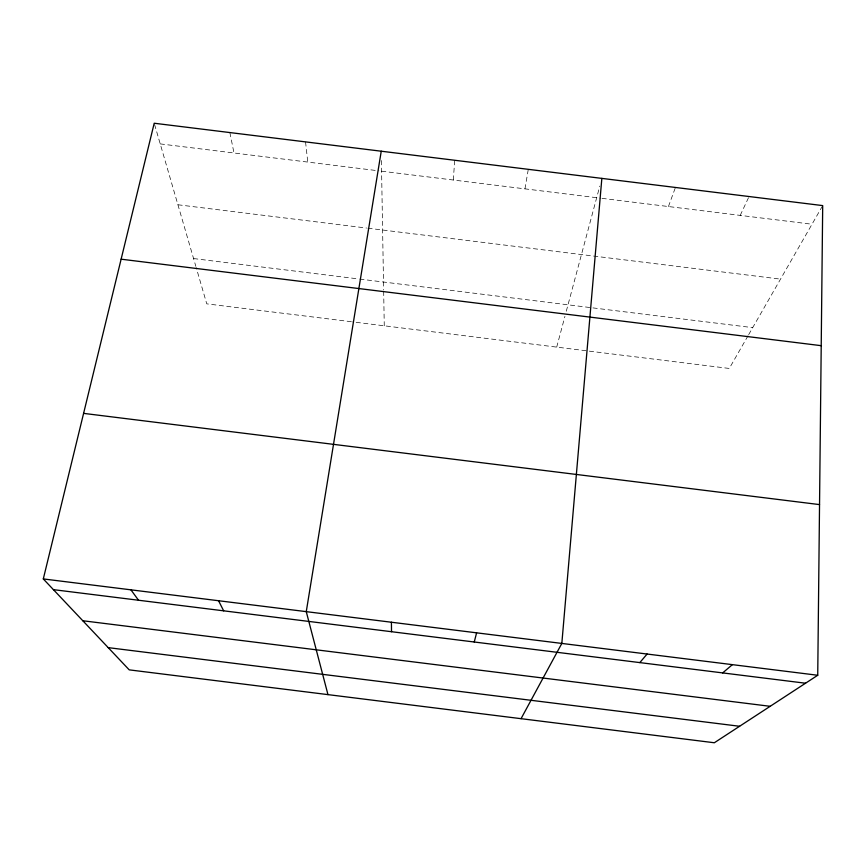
<?xml version="1.0" encoding="UTF-8"?>
<svg xmlns="http://www.w3.org/2000/svg" width="866" height="866" viewBox="0 0 866 866"><rect width="100%" height="100%" fill="white"/><g stroke="black" fill="none" stroke-linecap="round" stroke-linejoin="round"><path stroke-width="0.65" stroke-dasharray="4.33 3.25" d="M453.264 180.02L454.758 160.264M524.958 188.853L528.292 169.325M556.697 347.114L564.935 316.35M566.299 311.219L599.781 186.114M668.433 206.541L675.437 187.457M740.213 215.385L749.058 196.517M748.018 335.791L729.291 368.451L352.689 321.892M748.689 334.622L822.029 206.757M160.232 143.897L378.907 170.851M381.592 171.187L600.668 198.184M602 198.346L812.005 224.229M177.931 204.766L366.545 228.039M367.888 228.202L780.526 279.123M193.583 258.555L358.437 278.928M359.758 279.09L752.706 327.629M351.38 321.73L206.757 303.847L196.214 267.616M154.592 124.531L195.835 266.327M229.869 132.563L233.993 152.99M305.546 141.883L307.776 162.083M381.408 160.535L383.638 289.98M383.67 291.301L384.266 325.789"/><path stroke-width="1.3" d="M817.731 675.263L822.7 205.599L154.213 123.243L43.3 578.932L129.218 669.862L714.331 742.757L817.731 675.263L43.3 578.932M601.848 178.385L561.828 643.438L521.051 718.683M381.246 151.204L306.261 611.645L327.965 694.619M474.254 642.009L476.603 632.83M639.822 662.609L647.097 654.036M722.666 672.914L732.398 664.644M121.132 259.183L821.217 345.675M83.601 413.374L819.539 504.597M53.432 589.649L805.532 683.22M82.811 620.749L770.177 706.31M108.218 647.638L739.596 726.271M130.918 589.833L138.528 600.235M218.568 600.733L223.655 610.833M391.421 622.232L391.519 631.715"/></g></svg>
